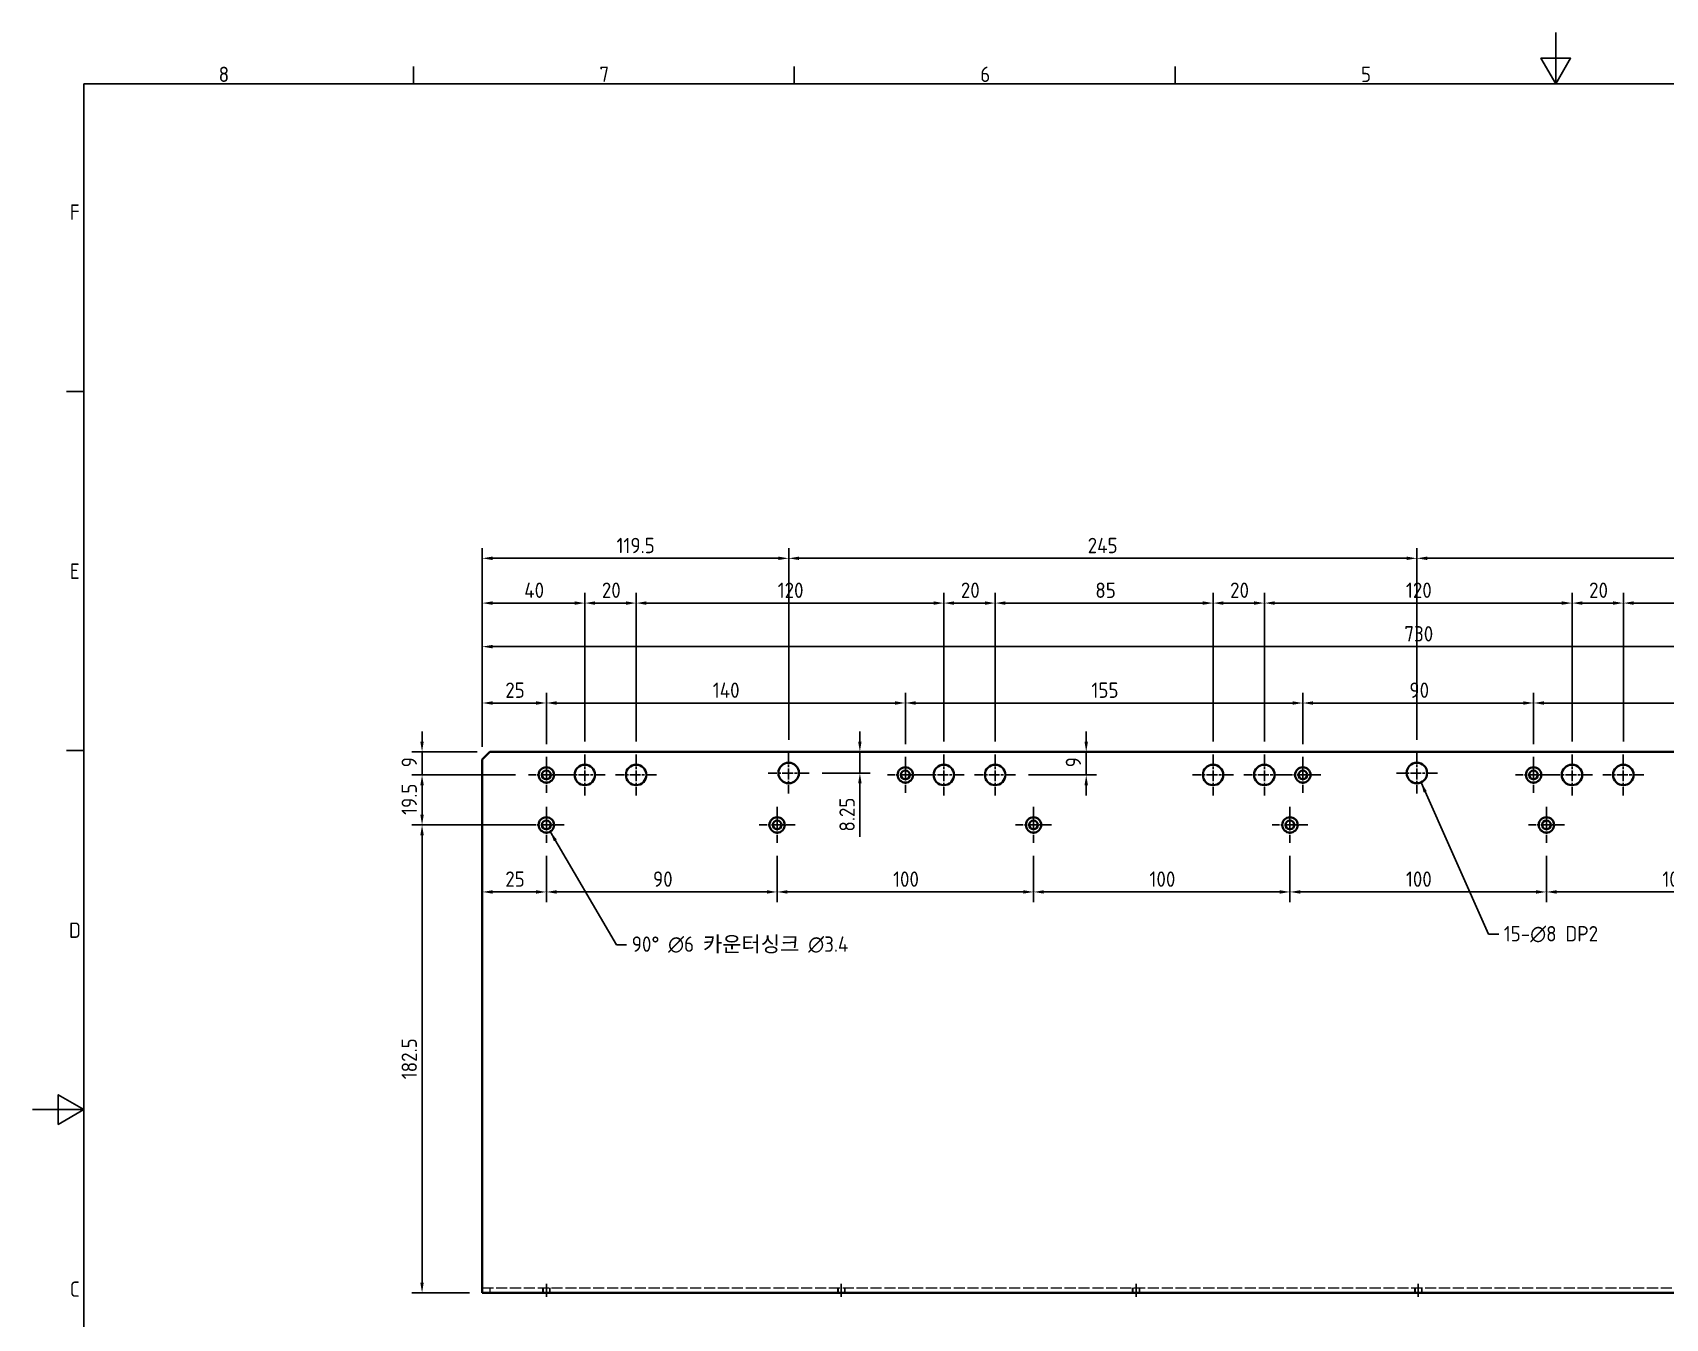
# Model space of a CAD drawing. Header units: millimetres. Extents: x 0 to 1188, y 0 to 840.
# Drawn here: x 0 to 637, y 339 to 840 of the extents above; entities that cross this region are included whole.
import ezdxf

# ---------------------------------------------------------------- set-up
doc = ezdxf.new("R2010")
doc.units = ezdxf.units.MM
doc.header["$LTSCALE"] = 2
doc.linetypes.add('CHAIN', pattern=[0.3543, 0.2362, -0.0295, 0.0591, -0.0295])
doc.linetypes.add('DASHED', pattern=[0.2067, 0.1654, -0.0413])
doc.layers.get('0').update_dxf_attribs({"color": 3, "lineweight": 25})
for name, color, linetype, lineweight in [('가려진 것(ISO)', 2, 'DASHED', 18), ('가시적인 것(ISO)', 3, 'Continuous', 40), ('경계(ISO)', 7, 'Continuous', 25), ('기호(ISO)', 5, 'Continuous', 25), ('중심 표식(ISO)', 1, 'Continuous', 25), ('중심선(ISO)', 1, 'Continuous', 25), ('치수(ISO)', 2, 'Continuous', 25)]:
    doc.layers.add(name, color=color, linetype=linetype, lineweight=lineweight)
doc.styles.add('문자 텍스트_PSTEK_POSCO', font='isocp.shx')
doc.styles.add('치수 텍스트_PSTEK_POSCO', font='isocp.shx')
doc.dimstyles.new('치수_PSTEK_POSCO', dxfattribs={"dimscale": 2, "dimtxt": 3, "dimasz": 2, "dimexe": 2, "dimexo": 2.5, "dimgap": 1, "dimtad": 1, "dimrnd": 1e-08, "dimdsep": 46, "dimtxsty": '치수 텍스트_PSTEK_POSCO', "dimcen": 0.09, "dimdle": 10, "dimclrd": 7, "dimclre": 7, "dimclrt": 2, "dimadec": 1, "dimazin": 2, "dimtfac": 1, "dimtmove": 0, "dimatfit": 3, "dimfxl": 0, "dimtolj": 1, "dimlwd": -1, "dimlwe": -1, "dimarcsym": 0})
doc.dimstyles.new('치수_PSTEK_POSCO$7', dxfattribs={"dimscale": 2, "dimtxt": 3, "dimasz": 2, "dimexe": 2, "dimexo": 2.5, "dimgap": 1, "dimtad": 1, "dimrnd": 1e-08, "dimdsep": 46, "dimtxsty": '치수 텍스트_PSTEK_POSCO', "dimcen": 0.09, "dimdle": 10, "dimclrd": 7, "dimclre": 7, "dimclrt": 2, "dimadec": 1, "dimazin": 2, "dimtfac": 1, "dimtmove": 0, "dimatfit": 3, "dimfxl": 0, "dimtolj": 1, "dimlwd": -1, "dimlwe": -1, "dimarcsym": 0})

# ---------------------------------------------------------------- blocks, each defined once
blk = doc.blocks.new('경계 Default Border')
at = {"layer": '경계(ISO)'}
for p, q in [((74.25, 410), (74.25, 413.4)), ((148.5, 410), (148.5, 413.4)), ((222.75, 410), (222.75, 413.4)), ((10, 350), (6.6, 350)), ((10, 280), (6.6, 280))]:
    blk.add_line(p, q, dxfattribs=at)
at = {"layer": '경계(ISO)', "flags": 128}
for points in [[(297, 420), (297, 410), (294.11, 415), (299.89, 415), (297, 410)], [(10, 10), (10, 410), (584, 410), (584, 10), (10, 10)], [(0, 210), (10, 210), (5, 212.89), (5, 207.11), (10, 210)]]:
    blk.add_lwpolyline(points, dxfattribs=at)
at = {"layer": '경계(ISO)', "color": 2, "char_height": 3, "attachment_point": 7, "style": '문자 텍스트_PSTEK_POSCO'}
for s, insert in [('8', (36.27, 410.37)), ('7', (110.52, 410.39)), ('6', (184.77, 410.37)), ('5', (259.02, 410.37)), ('F', (7.24, 383.5)), ('E', (7.24, 313.47)), ('D', (7.08, 243.47)), ('C', (7.24, 173.47))]:
    blk.add_mtext(s, dxfattribs=dict(at, insert=insert))
blk = doc.blocks.new('*D22')
at = {"layer": 'Defpoints', "color": 0, "transparency": 16777216}
for p in [(151.86, 531), (200.33, 531), (175.33, 348.5)]:
    blk.add_point(p, dxfattribs=at)
at = {"layer": '치수(ISO)', "color": 7, "transparency": 16777216}
for p, q in [((195.33, 531), (147.86, 531)), ((151.86, 352.5), (151.86, 527)), ((170.33, 348.5), (147.86, 348.5))]:
    blk.add_line(p, q, dxfattribs=at)
for points in [[(151.19, 527), (152.52, 527), (151.86, 531)], [(151.19, 352.5), (152.52, 352.5), (151.86, 348.5)]]:
    blk.add_solid(points, dxfattribs=at)
at = {"layer": '치수(ISO)', "color": 2, "transparency": 16777216, "insert": (146.86, 431.81), "char_height": 6, "attachment_point": 4, "rotation": 90, "style": '치수 텍스트_PSTEK_POSCO'}
blk.add_mtext('\\A1;182.5', dxfattribs=at)
blk = doc.blocks.new('*D23')
at = {"layer": 'Defpoints', "color": 0, "transparency": 16777216}
for p in [(151.86, 550.5), (193.33, 550.5), (200.33, 531)]:
    blk.add_point(p, dxfattribs=at)
at = {"layer": '치수(ISO)', "color": 7, "transparency": 16777216}
for p, q in [((188.33, 550.5), (147.86, 550.5)), ((151.86, 535), (151.86, 546.5)), ((195.33, 531), (147.86, 531))]:
    blk.add_line(p, q, dxfattribs=at)
for points in [[(151.19, 546.5), (152.52, 546.5), (151.86, 550.5)], [(151.19, 535), (152.52, 535), (151.86, 531)]]:
    blk.add_solid(points, dxfattribs=at)
at = {"layer": '치수(ISO)', "color": 2, "transparency": 16777216, "insert": (146.86, 534.93), "char_height": 6, "attachment_point": 4, "rotation": 90, "style": '치수 텍스트_PSTEK_POSCO'}
blk.add_mtext('\\A1;19.5', dxfattribs=at)
blk = doc.blocks.new('*D24')
at = {"layer": 'Defpoints', "color": 0, "transparency": 16777216}
for p in [(151.86, 559.5), (178.33, 559.5), (193.33, 550.5)]:
    blk.add_point(p, dxfattribs=at)
at = {"layer": '치수(ISO)', "color": 7, "transparency": 16777216}
for p, q in [((151.86, 563.5), (151.86, 567.5)), ((173.33, 559.5), (147.86, 559.5)), ((151.86, 550.5), (151.86, 559.5)), ((188.33, 550.5), (147.86, 550.5)), ((151.86, 546.5), (151.86, 542.5))]:
    blk.add_line(p, q, dxfattribs=at)
for points in [[(151.19, 563.5), (152.52, 563.5), (151.86, 559.5)], [(151.19, 546.5), (152.52, 546.5), (151.86, 550.5)]]:
    blk.add_solid(points, dxfattribs=at)
at = {"layer": '치수(ISO)', "color": 2, "transparency": 16777216, "insert": (146.86, 553.47), "char_height": 6, "attachment_point": 4, "rotation": 90, "style": '치수 텍스트_PSTEK_POSCO'}
blk.add_mtext('\\A1;9', dxfattribs=at)
blk = doc.blocks.new('*D25')
at = {"layer": 'Defpoints', "color": 0, "transparency": 16777216}
for p in [(200.33, 578.55), (175.33, 556.5), (200.33, 557.5)]:
    blk.add_point(p, dxfattribs=at)
at = {"layer": '치수(ISO)', "color": 7, "transparency": 16777216}
for p, q in [((175.33, 561.5), (175.33, 582.55)), ((200.33, 562.5), (200.33, 582.55)), ((179.33, 578.55), (196.33, 578.55))]:
    blk.add_line(p, q, dxfattribs=at)
for points in [[(179.33, 579.21), (179.33, 577.88), (175.33, 578.55)], [(196.33, 579.21), (196.33, 577.88), (200.33, 578.55)]]:
    blk.add_solid(points, dxfattribs=at)
at = {"layer": '치수(ISO)', "color": 2, "transparency": 16777216, "insert": (184.31, 583.55), "char_height": 6, "attachment_point": 4, "style": '치수 텍스트_PSTEK_POSCO'}
blk.add_mtext('\\A1;25', dxfattribs=at)
blk = doc.blocks.new('*D26')
at = {"layer": 'Defpoints', "color": 0, "transparency": 16777216}
for p in [(340.33, 578.55), (200.33, 557.5), (340.33, 557.5)]:
    blk.add_point(p, dxfattribs=at)
at = {"layer": '치수(ISO)', "color": 7, "transparency": 16777216}
for p, q in [((200.33, 562.5), (200.33, 582.55)), ((340.33, 562.5), (340.33, 582.55)), ((204.33, 578.55), (336.33, 578.55))]:
    blk.add_line(p, q, dxfattribs=at)
for points in [[(204.33, 579.21), (204.33, 577.88), (200.33, 578.55)], [(336.33, 579.21), (336.33, 577.88), (340.33, 578.55)]]:
    blk.add_solid(points, dxfattribs=at)
at = {"layer": '치수(ISO)', "color": 2, "transparency": 16777216, "insert": (265.25, 583.55), "char_height": 6, "attachment_point": 4, "style": '치수 텍스트_PSTEK_POSCO'}
blk.add_mtext('\\A1;140', dxfattribs=at)
blk = doc.blocks.new('*D27')
at = {"layer": 'Defpoints', "color": 0, "transparency": 16777216}
for p in [(495.33, 578.55), (340.33, 557.5), (495.33, 557.5)]:
    blk.add_point(p, dxfattribs=at)
at = {"layer": '치수(ISO)', "color": 7, "transparency": 16777216}
for p, q in [((340.33, 562.5), (340.33, 582.55)), ((495.33, 562.5), (495.33, 582.55)), ((344.33, 578.55), (491.33, 578.55))]:
    blk.add_line(p, q, dxfattribs=at)
for points in [[(344.33, 579.21), (344.33, 577.88), (340.33, 578.55)], [(491.33, 579.21), (491.33, 577.88), (495.33, 578.55)]]:
    blk.add_solid(points, dxfattribs=at)
at = {"layer": '치수(ISO)', "color": 2, "transparency": 16777216, "insert": (412.92, 583.55), "char_height": 6, "attachment_point": 4, "style": '치수 텍스트_PSTEK_POSCO'}
blk.add_mtext('\\A1;155', dxfattribs=at)
blk = doc.blocks.new('*D28')
at = {"layer": 'Defpoints', "color": 0, "transparency": 16777216}
for p in [(585.33, 578.55), (495.33, 557.5), (585.33, 557.5)]:
    blk.add_point(p, dxfattribs=at)
at = {"layer": '치수(ISO)', "color": 7, "transparency": 16777216}
for p, q in [((495.33, 562.5), (495.33, 582.55)), ((585.33, 562.5), (585.33, 582.55)), ((499.33, 578.55), (581.33, 578.55))]:
    blk.add_line(p, q, dxfattribs=at)
for points in [[(499.33, 579.21), (499.33, 577.88), (495.33, 578.55)], [(581.33, 579.21), (581.33, 577.88), (585.33, 578.55)]]:
    blk.add_solid(points, dxfattribs=at)
at = {"layer": '치수(ISO)', "color": 2, "transparency": 16777216, "insert": (536.92, 583.55), "char_height": 6, "attachment_point": 4, "style": '치수 텍스트_PSTEK_POSCO'}
blk.add_mtext('\\A1;90', dxfattribs=at)
blk = doc.blocks.new('*D29')
at = {"layer": 'Defpoints', "color": 0, "transparency": 16777216}
for p in [(740.33, 578.55), (585.33, 557.5), (740.33, 557.5)]:
    blk.add_point(p, dxfattribs=at)
at = {"layer": '치수(ISO)', "color": 7, "transparency": 16777216}
for p, q in [((585.33, 562.5), (585.33, 582.55)), ((740.33, 562.5), (740.33, 582.55)), ((589.33, 578.55), (736.33, 578.55))]:
    blk.add_line(p, q, dxfattribs=at)
for points in [[(589.33, 579.21), (589.33, 577.88), (585.33, 578.55)], [(736.33, 579.21), (736.33, 577.88), (740.33, 578.55)]]:
    blk.add_solid(points, dxfattribs=at)
at = {"layer": '치수(ISO)', "color": 2, "transparency": 16777216, "insert": (657.92, 583.55), "char_height": 6, "attachment_point": 4, "style": '치수 텍스트_PSTEK_POSCO'}
blk.add_mtext('\\A1;155', dxfattribs=at)
blk = doc.blocks.new('*D32')
at = {"layer": 'Defpoints', "color": 0, "transparency": 16777216}
for p in [(175.33, 556.5), (200.33, 524), (200.33, 504.86)]:
    blk.add_point(p, dxfattribs=at)
at = {"layer": '치수(ISO)', "color": 7, "transparency": 16777216}
for p, q in [((200.33, 519), (200.33, 500.86)), ((179.33, 504.86), (196.33, 504.86))]:
    blk.add_line(p, q, dxfattribs=at)
for points in [[(179.33, 505.53), (179.33, 504.2), (175.33, 504.86)], [(196.33, 505.53), (196.33, 504.2), (200.33, 504.86)]]:
    blk.add_solid(points, dxfattribs=at)
at = {"layer": '치수(ISO)', "color": 2, "transparency": 16777216, "insert": (184.31, 509.86), "char_height": 6, "attachment_point": 4, "style": '치수 텍스트_PSTEK_POSCO'}
blk.add_mtext('\\A1;25', dxfattribs=at)
blk = doc.blocks.new('*D33')
at = {"layer": 'Defpoints', "color": 0, "transparency": 16777216}
for p in [(200.33, 524), (290.33, 524), (290.33, 504.86)]:
    blk.add_point(p, dxfattribs=at)
at = {"layer": '치수(ISO)', "color": 7, "transparency": 16777216}
for p, q in [((200.33, 519), (200.33, 500.86)), ((290.33, 519), (290.33, 500.86)), ((204.33, 504.86), (286.33, 504.86))]:
    blk.add_line(p, q, dxfattribs=at)
for points in [[(204.33, 505.53), (204.33, 504.2), (200.33, 504.86)], [(286.33, 505.53), (286.33, 504.2), (290.33, 504.86)]]:
    blk.add_solid(points, dxfattribs=at)
at = {"layer": '치수(ISO)', "color": 2, "transparency": 16777216, "insert": (241.92, 509.86), "char_height": 6, "attachment_point": 4, "style": '치수 텍스트_PSTEK_POSCO'}
blk.add_mtext('\\A1;90', dxfattribs=at)
blk = doc.blocks.new('*D34')
at = {"layer": 'Defpoints', "color": 0, "transparency": 16777216}
for p in [(290.33, 524), (390.33, 524), (390.33, 504.86)]:
    blk.add_point(p, dxfattribs=at)
at = {"layer": '치수(ISO)', "color": 7, "transparency": 16777216}
for p, q in [((290.33, 519), (290.33, 500.86)), ((390.33, 519), (390.33, 500.86)), ((294.33, 504.86), (386.33, 504.86))]:
    blk.add_line(p, q, dxfattribs=at)
for points in [[(294.33, 505.53), (294.33, 504.2), (290.33, 504.86)], [(386.33, 505.53), (386.33, 504.2), (390.33, 504.86)]]:
    blk.add_solid(points, dxfattribs=at)
at = {"layer": '치수(ISO)', "color": 2, "transparency": 16777216, "insert": (335.55, 509.86), "char_height": 6, "attachment_point": 4, "style": '치수 텍스트_PSTEK_POSCO'}
blk.add_mtext('\\A1;100', dxfattribs=at)
blk = doc.blocks.new('*D35')
at = {"layer": 'Defpoints', "color": 0, "transparency": 16777216}
for p in [(390.33, 524), (490.33, 524), (490.33, 504.86)]:
    blk.add_point(p, dxfattribs=at)
at = {"layer": '치수(ISO)', "color": 7, "transparency": 16777216}
for p, q in [((390.33, 519), (390.33, 500.86)), ((490.33, 519), (490.33, 500.86)), ((394.33, 504.86), (486.33, 504.86))]:
    blk.add_line(p, q, dxfattribs=at)
for points in [[(394.33, 505.53), (394.33, 504.2), (390.33, 504.86)], [(486.33, 505.53), (486.33, 504.2), (490.33, 504.86)]]:
    blk.add_solid(points, dxfattribs=at)
at = {"layer": '치수(ISO)', "color": 2, "transparency": 16777216, "insert": (435.55, 509.86), "char_height": 6, "attachment_point": 4, "style": '치수 텍스트_PSTEK_POSCO'}
blk.add_mtext('\\A1;100', dxfattribs=at)
blk = doc.blocks.new('*D36')
at = {"layer": 'Defpoints', "color": 0, "transparency": 16777216}
for p in [(490.33, 524), (590.33, 524), (590.33, 504.86)]:
    blk.add_point(p, dxfattribs=at)
at = {"layer": '치수(ISO)', "color": 7, "transparency": 16777216}
for p, q in [((490.33, 519), (490.33, 500.86)), ((590.33, 519), (590.33, 500.86)), ((494.33, 504.86), (586.33, 504.86))]:
    blk.add_line(p, q, dxfattribs=at)
for points in [[(494.33, 505.53), (494.33, 504.2), (490.33, 504.86)], [(586.33, 505.53), (586.33, 504.2), (590.33, 504.86)]]:
    blk.add_solid(points, dxfattribs=at)
at = {"layer": '치수(ISO)', "color": 2, "transparency": 16777216, "insert": (535.55, 509.86), "char_height": 6, "attachment_point": 4, "style": '치수 텍스트_PSTEK_POSCO'}
blk.add_mtext('\\A1;100', dxfattribs=at)
blk = doc.blocks.new('*D37')
at = {"layer": 'Defpoints', "color": 0, "transparency": 16777216}
for p in [(590.33, 524), (690.33, 524), (690.33, 504.86)]:
    blk.add_point(p, dxfattribs=at)
at = {"layer": '치수(ISO)', "color": 7, "transparency": 16777216}
for p, q in [((590.33, 519), (590.33, 500.86)), ((690.33, 519), (690.33, 500.86)), ((594.33, 504.86), (686.33, 504.86))]:
    blk.add_line(p, q, dxfattribs=at)
for points in [[(594.33, 505.53), (594.33, 504.2), (590.33, 504.86)], [(686.33, 505.53), (686.33, 504.2), (690.33, 504.86)]]:
    blk.add_solid(points, dxfattribs=at)
at = {"layer": '치수(ISO)', "color": 2, "transparency": 16777216, "insert": (635.55, 509.86), "char_height": 6, "attachment_point": 4, "style": '치수 텍스트_PSTEK_POSCO'}
blk.add_mtext('\\A1;100', dxfattribs=at)
blk = doc.blocks.new('*D42')
at = {"layer": 'Defpoints', "color": 0, "transparency": 16777216}
for p in [(905.33, 600.53), (175.33, 556.5), (905.33, 556.5)]:
    blk.add_point(p, dxfattribs=at)
at = {"layer": '치수(ISO)', "color": 7, "transparency": 16777216}
for p, q in [((175.33, 561.5), (175.33, 604.53)), ((179.33, 600.53), (901.33, 600.53)), ((905.33, 561.5), (905.33, 604.53))]:
    blk.add_line(p, q, dxfattribs=at)
for points in [[(179.33, 601.2), (179.33, 599.87), (175.33, 600.53)], [(901.33, 601.2), (901.33, 599.87), (905.33, 600.53)]]:
    blk.add_solid(points, dxfattribs=at)
at = {"layer": '치수(ISO)', "color": 2, "transparency": 16777216, "insert": (534.93, 605.53), "char_height": 6, "attachment_point": 4, "style": '치수 텍스트_PSTEK_POSCO'}
blk.add_mtext('\\A1;730', dxfattribs=at)
blk = doc.blocks.new('*D54')
at = {"layer": 'Defpoints', "color": 0, "transparency": 16777216}
for p in [(215.33, 617.52), (175.33, 556.5), (215.33, 558.5)]:
    blk.add_point(p, dxfattribs=at)
at = {"layer": '치수(ISO)', "color": 7, "transparency": 16777216}
for p, q in [((175.33, 561.5), (175.33, 621.52)), ((215.33, 563.5), (215.33, 621.52)), ((179.33, 617.52), (211.33, 617.52))]:
    blk.add_line(p, q, dxfattribs=at)
for points in [[(179.33, 618.19), (179.33, 616.86), (175.33, 617.52)], [(211.33, 618.19), (211.33, 616.86), (215.33, 617.52)]]:
    blk.add_solid(points, dxfattribs=at)
at = {"layer": '치수(ISO)', "color": 2, "transparency": 16777216, "insert": (191.71, 622.52), "char_height": 6, "attachment_point": 4, "style": '치수 텍스트_PSTEK_POSCO'}
blk.add_mtext('\\A1;40', dxfattribs=at)
blk = doc.blocks.new('*D55')
at = {"layer": 'Defpoints', "color": 0, "transparency": 16777216}
for p in [(235.33, 617.52), (215.33, 558.5), (235.33, 558.5)]:
    blk.add_point(p, dxfattribs=at)
at = {"layer": '치수(ISO)', "color": 7, "transparency": 16777216}
for p, q in [((215.33, 563.5), (215.33, 621.52)), ((235.33, 563.5), (235.33, 621.52)), ((219.33, 617.52), (231.33, 617.52))]:
    blk.add_line(p, q, dxfattribs=at)
for points in [[(219.33, 618.19), (219.33, 616.86), (215.33, 617.52)], [(231.33, 618.19), (231.33, 616.86), (235.33, 617.52)]]:
    blk.add_solid(points, dxfattribs=at)
at = {"layer": '치수(ISO)', "color": 2, "transparency": 16777216, "insert": (221.97, 622.53), "char_height": 6, "attachment_point": 4, "style": '치수 텍스트_PSTEK_POSCO'}
blk.add_mtext('\\A1;20', dxfattribs=at)
blk = doc.blocks.new('*D56')
at = {"layer": 'Defpoints', "color": 0, "transparency": 16777216}
for p in [(355.33, 617.52), (235.33, 558.5), (355.33, 558.5)]:
    blk.add_point(p, dxfattribs=at)
at = {"layer": '치수(ISO)', "color": 7, "transparency": 16777216}
for p, q in [((235.33, 563.5), (235.33, 621.52)), ((355.33, 563.5), (355.33, 621.52)), ((239.33, 617.52), (351.33, 617.52))]:
    blk.add_line(p, q, dxfattribs=at)
for points in [[(239.33, 618.19), (239.33, 616.86), (235.33, 617.52)], [(351.33, 618.19), (351.33, 616.86), (355.33, 617.52)]]:
    blk.add_solid(points, dxfattribs=at)
at = {"layer": '치수(ISO)', "color": 2, "transparency": 16777216, "insert": (290.55, 622.53), "char_height": 6, "attachment_point": 4, "style": '치수 텍스트_PSTEK_POSCO'}
blk.add_mtext('\\A1;120', dxfattribs=at)
blk = doc.blocks.new('*D57')
at = {"layer": 'Defpoints', "color": 0, "transparency": 16777216}
for p in [(375.33, 617.52), (355.33, 558.5), (375.33, 558.5)]:
    blk.add_point(p, dxfattribs=at)
at = {"layer": '치수(ISO)', "color": 7, "transparency": 16777216}
for p, q in [((355.33, 563.5), (355.33, 621.52)), ((375.33, 563.5), (375.33, 621.52)), ((359.33, 617.52), (371.33, 617.52))]:
    blk.add_line(p, q, dxfattribs=at)
for points in [[(359.33, 618.19), (359.33, 616.86), (355.33, 617.52)], [(371.33, 618.19), (371.33, 616.86), (375.33, 617.52)]]:
    blk.add_solid(points, dxfattribs=at)
at = {"layer": '치수(ISO)', "color": 2, "transparency": 16777216, "insert": (361.97, 622.53), "char_height": 6, "attachment_point": 4, "style": '치수 텍스트_PSTEK_POSCO'}
blk.add_mtext('\\A1;20', dxfattribs=at)
blk = doc.blocks.new('*D58')
at = {"layer": 'Defpoints', "color": 0, "transparency": 16777216}
for p in [(460.33, 617.52), (375.33, 558.5), (460.33, 558.5)]:
    blk.add_point(p, dxfattribs=at)
at = {"layer": '치수(ISO)', "color": 7, "transparency": 16777216}
for p, q in [((375.33, 563.5), (375.33, 621.52)), ((460.33, 563.5), (460.33, 621.52)), ((379.33, 617.52), (456.33, 617.52))]:
    blk.add_line(p, q, dxfattribs=at)
for points in [[(379.33, 618.19), (379.33, 616.86), (375.33, 617.52)], [(456.33, 618.19), (456.33, 616.86), (460.33, 617.52)]]:
    blk.add_solid(points, dxfattribs=at)
at = {"layer": '치수(ISO)', "color": 2, "transparency": 16777216, "insert": (414.42, 622.52), "char_height": 6, "attachment_point": 4, "style": '치수 텍스트_PSTEK_POSCO'}
blk.add_mtext('\\A1;85', dxfattribs=at)
blk = doc.blocks.new('*D59')
at = {"layer": 'Defpoints', "color": 0, "transparency": 16777216}
for p in [(480.33, 617.52), (460.33, 558.5), (480.33, 558.5)]:
    blk.add_point(p, dxfattribs=at)
at = {"layer": '치수(ISO)', "color": 7, "transparency": 16777216}
for p, q in [((460.33, 563.5), (460.33, 621.52)), ((480.33, 563.5), (480.33, 621.52)), ((464.33, 617.52), (476.33, 617.52))]:
    blk.add_line(p, q, dxfattribs=at)
for points in [[(464.33, 618.19), (464.33, 616.86), (460.33, 617.52)], [(476.33, 618.19), (476.33, 616.86), (480.33, 617.52)]]:
    blk.add_solid(points, dxfattribs=at)
at = {"layer": '치수(ISO)', "color": 2, "transparency": 16777216, "insert": (466.97, 622.53), "char_height": 6, "attachment_point": 4, "style": '치수 텍스트_PSTEK_POSCO'}
blk.add_mtext('\\A1;20', dxfattribs=at)
blk = doc.blocks.new('*D60')
at = {"layer": 'Defpoints', "color": 0, "transparency": 16777216}
for p in [(600.33, 617.52), (480.33, 558.5), (600.33, 558.5)]:
    blk.add_point(p, dxfattribs=at)
at = {"layer": '치수(ISO)', "color": 7, "transparency": 16777216}
for p, q in [((480.33, 563.5), (480.33, 621.52)), ((600.33, 563.5), (600.33, 621.52)), ((484.33, 617.52), (596.33, 617.52))]:
    blk.add_line(p, q, dxfattribs=at)
for points in [[(484.33, 618.19), (484.33, 616.86), (480.33, 617.52)], [(596.33, 618.19), (596.33, 616.86), (600.33, 617.52)]]:
    blk.add_solid(points, dxfattribs=at)
at = {"layer": '치수(ISO)', "color": 2, "transparency": 16777216, "insert": (535.55, 622.53), "char_height": 6, "attachment_point": 4, "style": '치수 텍스트_PSTEK_POSCO'}
blk.add_mtext('\\A1;120', dxfattribs=at)
blk = doc.blocks.new('*D61')
at = {"layer": 'Defpoints', "color": 0, "transparency": 16777216}
for p in [(620.33, 617.52), (600.33, 558.5), (620.33, 558.5)]:
    blk.add_point(p, dxfattribs=at)
at = {"layer": '치수(ISO)', "color": 7, "transparency": 16777216}
for p, q in [((600.33, 563.5), (600.33, 621.52)), ((620.33, 563.5), (620.33, 621.52)), ((604.33, 617.52), (616.33, 617.52))]:
    blk.add_line(p, q, dxfattribs=at)
for points in [[(604.33, 618.19), (604.33, 616.86), (600.33, 617.52)], [(616.33, 618.19), (616.33, 616.86), (620.33, 617.52)]]:
    blk.add_solid(points, dxfattribs=at)
at = {"layer": '치수(ISO)', "color": 2, "transparency": 16777216, "insert": (606.97, 622.53), "char_height": 6, "attachment_point": 4, "style": '치수 텍스트_PSTEK_POSCO'}
blk.add_mtext('\\A1;20', dxfattribs=at)
blk = doc.blocks.new('*D62')
at = {"layer": 'Defpoints', "color": 0, "transparency": 16777216}
for p in [(705.33, 617.52), (620.33, 558.5), (705.33, 558.5)]:
    blk.add_point(p, dxfattribs=at)
at = {"layer": '치수(ISO)', "color": 7, "transparency": 16777216}
for p, q in [((620.33, 563.5), (620.33, 621.52)), ((705.33, 563.5), (705.33, 621.52)), ((624.33, 617.52), (701.33, 617.52))]:
    blk.add_line(p, q, dxfattribs=at)
for points in [[(624.33, 618.19), (624.33, 616.86), (620.33, 617.52)], [(701.33, 618.19), (701.33, 616.86), (705.33, 617.52)]]:
    blk.add_solid(points, dxfattribs=at)
at = {"layer": '치수(ISO)', "color": 2, "transparency": 16777216, "insert": (659.42, 622.52), "char_height": 6, "attachment_point": 4, "style": '치수 텍스트_PSTEK_POSCO'}
blk.add_mtext('\\A1;85', dxfattribs=at)
blk = doc.blocks.new('*D67')
at = {"layer": 'Defpoints', "color": 0, "transparency": 16777216}
for p in [(294.83, 634.98), (175.33, 556.5), (294.83, 559.25)]:
    blk.add_point(p, dxfattribs=at)
at = {"layer": '치수(ISO)', "color": 7, "transparency": 16777216}
for p, q in [((175.33, 561.5), (175.33, 638.98)), ((294.83, 564.25), (294.83, 638.98)), ((179.33, 634.98), (290.83, 634.98))]:
    blk.add_line(p, q, dxfattribs=at)
for points in [[(179.33, 635.65), (179.33, 634.32), (175.33, 634.98)], [(290.83, 635.65), (290.83, 634.32), (294.83, 634.98)]]:
    blk.add_solid(points, dxfattribs=at)
at = {"layer": '치수(ISO)', "color": 2, "transparency": 16777216, "insert": (227.72, 639.98), "char_height": 6, "attachment_point": 4, "style": '치수 텍스트_PSTEK_POSCO'}
blk.add_mtext('\\A1;119.5', dxfattribs=at)
blk = doc.blocks.new('*D68')
at = {"layer": 'Defpoints', "color": 0, "transparency": 16777216}
for p in [(539.83, 634.98), (294.83, 559.25), (539.83, 559.25)]:
    blk.add_point(p, dxfattribs=at)
at = {"layer": '치수(ISO)', "color": 7, "transparency": 16777216}
for p, q in [((294.83, 564.25), (294.83, 638.98)), ((539.83, 564.25), (539.83, 638.98)), ((298.83, 634.98), (535.83, 634.98))]:
    blk.add_line(p, q, dxfattribs=at)
for points in [[(298.83, 635.65), (298.83, 634.32), (294.83, 634.98)], [(535.83, 635.65), (535.83, 634.32), (539.83, 634.98)]]:
    blk.add_solid(points, dxfattribs=at)
at = {"layer": '치수(ISO)', "color": 2, "transparency": 16777216, "insert": (411.45, 639.98), "char_height": 6, "attachment_point": 4, "style": '치수 텍스트_PSTEK_POSCO'}
blk.add_mtext('\\A1;245', dxfattribs=at)
blk = doc.blocks.new('*D69')
at = {"layer": 'Defpoints', "color": 0, "transparency": 16777216}
for p in [(784.83, 634.98), (539.83, 559.25), (784.83, 559.25)]:
    blk.add_point(p, dxfattribs=at)
at = {"layer": '치수(ISO)', "color": 7, "transparency": 16777216}
for p, q in [((539.83, 564.25), (539.83, 638.98)), ((784.83, 564.25), (784.83, 638.98)), ((543.83, 634.98), (780.83, 634.98))]:
    blk.add_line(p, q, dxfattribs=at)
for points in [[(543.83, 635.65), (543.83, 634.32), (539.83, 634.98)], [(780.83, 635.65), (780.83, 634.32), (784.83, 634.98)]]:
    blk.add_solid(points, dxfattribs=at)
at = {"layer": '치수(ISO)', "color": 2, "transparency": 16777216, "insert": (656.45, 639.98), "char_height": 6, "attachment_point": 4, "style": '치수 텍스트_PSTEK_POSCO'}
blk.add_mtext('\\A1;245', dxfattribs=at)
blk = doc.blocks.new('*D71')
at = {"layer": 'Defpoints', "color": 0, "transparency": 16777216}
for p in [(410.87, 559.5), (410.87, 559.5), (383.33, 550.5)]:
    blk.add_point(p, dxfattribs=at)
at = {"layer": '치수(ISO)', "color": 7, "transparency": 16777216}
for p, q in [((410.87, 563.5), (410.87, 567.5)), ((410.87, 550.5), (410.87, 559.5)), ((388.33, 550.5), (414.87, 550.5)), ((410.87, 546.5), (410.87, 542.5))]:
    blk.add_line(p, q, dxfattribs=at)
for points in [[(410.2, 563.5), (411.54, 563.5), (410.87, 559.5)], [(410.2, 546.5), (411.54, 546.5), (410.87, 550.5)]]:
    blk.add_solid(points, dxfattribs=at)
at = {"layer": '치수(ISO)', "color": 2, "transparency": 16777216, "insert": (405.87, 553.47), "char_height": 6, "attachment_point": 4, "rotation": 90, "style": '치수 텍스트_PSTEK_POSCO'}
blk.add_mtext('\\A1;9', dxfattribs=at)
blk = doc.blocks.new('*D72')
at = {"layer": 'Defpoints', "color": 0, "transparency": 16777216}
for p in [(322.09, 559.5), (322.6, 559.5), (302.83, 551.25)]:
    blk.add_point(p, dxfattribs=at)
at = {"layer": '치수(ISO)', "color": 7, "transparency": 16777216}
for p, q in [((322.6, 563.5), (322.6, 567.5)), ((322.6, 559.5), (322.6, 551.25)), ((307.83, 551.25), (326.6, 551.25)), ((322.6, 547.25), (322.6, 526.4))]:
    blk.add_line(p, q, dxfattribs=at)
for points in [[(321.93, 563.5), (323.26, 563.5), (322.6, 559.5)], [(321.93, 547.25), (323.26, 547.25), (322.6, 551.25)]]:
    blk.add_solid(points, dxfattribs=at)
at = {"layer": '치수(ISO)', "color": 2, "transparency": 16777216, "insert": (317.6, 528.4), "char_height": 6, "attachment_point": 4, "rotation": 90, "style": '치수 텍스트_PSTEK_POSCO'}
blk.add_mtext('\\A1;8.25', dxfattribs=at)

msp = doc.modelspace()

# ---------------------------------------------------------------- linework, layer by layer
at = {"layer": '가려진 것(ISO)', "ltscale": 13.080328}
msp.add_line((175.328, 350.5), (905.328, 350.5), dxfattribs=at)
at = {"layer": '가려진 것(ISO)', "ltscale": 1.904597}
for p, q in [((178.328, 350.5), (178.328, 348.5)), ((198.828, 350.5), (198.828, 348.5)), ((199.099, 350.5), (199.099, 348.5)), ((201.558, 350.5), (201.558, 348.5)), ((201.828, 348.5), (201.828, 350.5)), ((313.828, 350.5), (313.828, 348.5)), ((314.099, 350.5), (314.099, 348.5)), ((316.558, 350.5), (316.558, 348.5)), ((316.828, 348.5), (316.828, 350.5)), ((428.828, 350.5), (428.828, 348.5)), ((429.099, 350.5), (429.099, 348.5)), ((431.558, 350.5), (431.558, 348.5)), ((431.828, 348.5), (431.828, 350.5)), ((538.828, 350.5), (538.828, 348.5)), ((539.099, 350.5), (539.099, 348.5)), ((541.558, 350.5), (541.558, 348.5)), ((541.828, 348.5), (541.828, 350.5))]:
    msp.add_line(p, q, dxfattribs=at)
at = {"layer": '가시적인 것(ISO)'}
for p, q in [((175.328, 556.5), (178.328, 559.5)), ((175.328, 556.5), (175.328, 352.5)), ((902.328, 559.5), (178.328, 559.5)), ((175.328, 352.5), (175.328, 348.5)), ((905.328, 348.5), (175.328, 348.5))]:
    msp.add_line(p, q, dxfattribs=at)
for centre, radius in [((215.328, 550.5), 4), ((235.328, 550.5), 4), ((294.828, 551.25), 4), ((355.328, 550.5), 4), ((375.328, 550.5), 4), ((460.328, 550.5), 4), ((480.328, 550.5), 4), ((539.828, 551.25), 4), ((600.328, 550.5), 4), ((620.328, 550.5), 4), ((200.328, 550.5), 3), ((200.328, 550.5), 1.7), ((340.328, 550.5), 3), ((340.328, 550.5), 1.7), ((495.328, 550.5), 3), ((495.328, 550.5), 1.7), ((585.328, 550.5), 3), ((585.328, 550.5), 1.7), ((200.328, 531), 3), ((200.328, 531), 1.7), ((290.328, 531), 3), ((290.328, 531), 1.7), ((390.328, 531), 3), ((390.328, 531), 1.7), ((490.328, 531), 3), ((490.328, 531), 1.7), ((590.328, 531), 3), ((590.328, 531), 1.7)]:
    msp.add_circle(centre, radius, dxfattribs=at)
at = {"layer": '중심 표식(ISO)', "linetype": 'CHAIN', "ltscale": 7.778352}
for p, q in [((200.328, 557.5), (200.328, 543.5)), ((340.328, 557.5), (340.328, 543.5)), ((495.328, 557.5), (495.328, 543.5)), ((585.328, 557.5), (585.328, 543.5)), ((207.328, 550.5), (193.328, 550.5)), ((347.328, 550.5), (333.328, 550.5)), ((502.328, 550.5), (488.328, 550.5)), ((592.328, 550.5), (578.328, 550.5)), ((200.328, 538), (200.328, 524)), ((290.328, 538), (290.328, 524)), ((390.328, 538), (390.328, 524)), ((490.328, 538), (490.328, 524)), ((590.328, 538), (590.328, 524)), ((207.328, 531), (193.328, 531)), ((297.328, 531), (283.328, 531)), ((397.328, 531), (383.328, 531)), ((497.328, 531), (483.328, 531)), ((597.328, 531), (583.328, 531))]:
    msp.add_line(p, q, dxfattribs=at)
at = {"layer": '중심 표식(ISO)', "linetype": 'CHAIN', "ltscale": 8.88956}
for p, q in [((215.328, 558.5), (215.328, 542.5)), ((235.328, 558.5), (235.328, 542.5)), ((294.828, 559.25), (294.828, 543.25)), ((294.828, 559.25), (294.828, 543.25)), ((355.328, 558.5), (355.328, 542.5)), ((375.328, 558.5), (375.328, 542.5)), ((460.328, 558.5), (460.328, 542.5)), ((480.328, 558.5), (480.328, 542.5)), ((539.828, 559.25), (539.828, 543.25)), ((600.328, 558.5), (600.328, 542.5)), ((620.328, 558.5), (620.328, 542.5)), ((223.328, 550.5), (207.328, 550.5)), ((243.328, 550.5), (227.328, 550.5)), ((302.828, 551.25), (286.828, 551.25)), ((302.828, 551.25), (286.828, 551.25)), ((363.328, 550.5), (347.328, 550.5)), ((383.328, 550.5), (367.328, 550.5)), ((468.328, 550.5), (452.328, 550.5)), ((488.328, 550.5), (472.328, 550.5)), ((547.828, 551.25), (531.828, 551.25)), ((608.328, 550.5), (592.328, 550.5)), ((628.328, 550.5), (612.328, 550.5))]:
    msp.add_line(p, q, dxfattribs=at)
at = {"layer": '중심선(ISO)', "linetype": 'CHAIN', "ltscale": 2.777919}
for p, q in [((200.328, 352), (200.328, 347)), ((315.328, 352), (315.328, 347)), ((430.328, 352), (430.328, 347)), ((540.328, 352), (540.328, 347))]:
    msp.add_line(p, q, dxfattribs=at)

# ---------------------------------------------------------------- block references
at = {"xscale": 2, "yscale": 2, "zscale": 2}
msp.add_blockref('경계 Default Border', (0, 0), dxfattribs=at)

# ---------------------------------------------------------------- texts
at = {"layer": '기호(ISO)', "color": 2, "char_height": 6, "attachment_point": 4, "line_spacing_factor": 0.525, "style": '치수 텍스트_PSTEK_POSCO'}
for s, insert, width in [('{15-\\fAIGDT|b0|i0;\\H6.0000;n\\fisocp|b0|i0;\\H6.0000;8 DP2}', (573.715, 488.372), 42.4939), ('{90° \\fAIGDT|b0|i0;\\H6.0000;n\\fisocp|b0|i0;\\H6.0000;6 카운터싱크 \\fAIGDT|b0|i0;\\H6.0000;n\\fisocp|b0|i0;\\H6.0000;3.4}', (233.644, 484.187), 98.74739)]:
    msp.add_mtext(s, dxfattribs=dict(at, insert=insert, width=width))

# ---------------------------------------------------------------- dimensions: what is measured, and where the dimension line sits
at = {"layer": '치수(ISO)', "color": 7}
for base, p1, p2, angle, override, picture, middle in [((294.828, 634.982), (175.328, 556.5), (294.828, 559.25), 180, {"dimdec": 2, "dimtp": 0, "dimtm": 0, "dimtdec": 2, "dimtofl": 0, "dimatfit": 1}, '*D67', (235.058, 634.982)), ((539.828, 634.982), (294.828, 559.25), (539.828, 559.25), 180, {"dimdec": 2, "dimtp": 0, "dimtm": 0, "dimtdec": 2, "dimtofl": 0, "dimatfit": 1}, '*D68', (417.348, 634.982)), ((784.828, 634.982), (539.828, 559.25), (784.828, 559.25), 180, {"dimdec": 2, "dimtp": 0, "dimtm": 0, "dimtdec": 2, "dimtofl": 0, "dimatfit": 1}, '*D69', (662.348, 634.982)), ((215.328, 617.525), (175.328, 556.5), (215.328, 558.5), 180, {"dimdec": 2, "dimtp": 0, "dimtm": 0, "dimtdec": 2, "dimtofl": 0, "dimatfit": 1}, '*D54', (195.308, 617.525)), ((235.328, 617.525), (215.328, 558.5), (235.328, 558.5), 180, {"dimdec": 2, "dimtp": 0, "dimtm": 0, "dimtdec": 2, "dimtofl": 0, "dimatfit": 1}, '*D55', (225.348, 617.525)), ((355.328, 617.525), (235.328, 558.5), (355.328, 558.5), 180, {"dimdec": 2, "dimtp": 0, "dimtm": 0, "dimtdec": 2, "dimtofl": 0, "dimatfit": 1}, '*D56', (295.348, 617.525)), ((375.328, 617.525), (355.328, 558.5), (375.328, 558.5), 180, {"dimdec": 2, "dimtp": 0, "dimtm": 0, "dimtdec": 2, "dimtofl": 0, "dimatfit": 1}, '*D57', (365.348, 617.525)), ((460.328, 617.525), (375.328, 558.5), (460.328, 558.5), 180, {"dimdec": 2, "dimtp": 0, "dimtm": 0, "dimtdec": 2, "dimtofl": 0, "dimatfit": 1}, '*D58', (417.848, 617.525)), ((480.328, 617.525), (460.328, 558.5), (480.328, 558.5), 180, {"dimdec": 2, "dimtp": 0, "dimtm": 0, "dimtdec": 2, "dimtofl": 0, "dimatfit": 1}, '*D59', (470.348, 617.525)), ((600.328, 617.525), (480.328, 558.5), (600.328, 558.5), 180, {"dimdec": 2, "dimtp": 0, "dimtm": 0, "dimtdec": 2, "dimtofl": 0, "dimatfit": 1}, '*D60', (540.348, 617.525)), ((620.328, 617.525), (600.328, 558.5), (620.328, 558.5), 180, {"dimdec": 2, "dimtp": 0, "dimtm": 0, "dimtdec": 2, "dimtofl": 0, "dimatfit": 1}, '*D61', (610.348, 617.525)), ((705.328, 617.525), (620.328, 558.5), (705.328, 558.5), 180, {"dimdec": 2, "dimtp": 0, "dimtm": 0, "dimtdec": 2, "dimtofl": 0, "dimatfit": 1}, '*D62', (662.848, 617.525)), ((905.328, 600.532), (175.328, 556.5), (905.328, 556.5), 180, {"dimdec": 2, "dimtp": 0, "dimtm": 0, "dimtdec": 2, "dimtofl": 0, "dimatfit": 1}, '*D42', (540.328, 600.532)), ((200.328, 578.547), (175.328, 556.5), (200.328, 557.5), 180, {"dimdec": 2, "dimtp": 0, "dimtm": 0, "dimtdec": 2, "dimtofl": 0, "dimatfit": 1}, '*D25', (187.808, 578.547)), ((340.328, 578.547), (200.328, 557.5), (340.328, 557.5), 180, {"dimdec": 2, "dimtp": 0, "dimtm": 0, "dimtdec": 2, "dimtofl": 0, "dimatfit": 1}, '*D26', (270.348, 578.547)), ((495.328, 578.547), (340.328, 557.5), (495.328, 557.5), 180, {"dimdec": 2, "dimtp": 0, "dimtm": 0, "dimtdec": 2, "dimtofl": 0, "dimatfit": 1}, '*D27', (417.848, 578.547)), ((585.328, 578.547), (495.328, 557.5), (585.328, 557.5), 180, {"dimdec": 2, "dimtp": 0, "dimtm": 0, "dimtdec": 2, "dimtofl": 0, "dimatfit": 1}, '*D28', (540.348, 578.547)), ((740.328, 578.547), (585.328, 557.5), (740.328, 557.5), 180, {"dimdec": 2, "dimtp": 0, "dimtm": 0, "dimtdec": 2, "dimtofl": 0, "dimatfit": 1}, '*D29', (662.848, 578.547)), ((151.857, 559.5), (193.328, 550.5), (178.328, 559.5), 90, {"dimdec": 2, "dimtp": 0, "dimtm": 0, "dimtdec": 2, "dimtofl": 1, "dimatfit": 1}, '*D24', (151.857, 555)), ((322.596, 559.5), (302.828, 551.25), (322.089, 559.5), 90, {"dimdec": 2, "dimse2": 1, "dimtp": 0, "dimtm": 0, "dimtdec": 2, "dimtofl": 1, "dimatfit": 1}, '*D72', (322.596, 534.825)), ((410.871, 559.5), (383.328, 550.5), (410.871, 559.5), 90, {"dimdec": 2, "dimse2": 1, "dimtp": 0, "dimtm": 0, "dimtdec": 2, "dimtofl": 1, "dimatfit": 1}, '*D71', (410.871, 555)), ((200.328, 504.863), (175.328, 556.5), (200.328, 524), 180, {"dimdec": 2, "dimse1": 1, "dimtp": 0, "dimtm": 0, "dimtdec": 2, "dimtofl": 0, "dimatfit": 1}, '*D32', (187.808, 504.863)), ((151.857, 550.5), (200.328, 531), (193.328, 550.5), 90, {"dimdec": 2, "dimtp": 0, "dimtm": 0, "dimtdec": 2, "dimtofl": 0, "dimatfit": 1}, '*D23', (151.857, 540.77)), ((151.857, 531), (175.328, 348.5), (200.328, 531), 90, {"dimdec": 2, "dimtp": 0, "dimtm": 0, "dimtdec": 2, "dimtofl": 0, "dimatfit": 1}, '*D22', (151.857, 439.73)), ((290.328, 504.863), (200.328, 524), (290.328, 524), 180, {"dimdec": 2, "dimtp": 0, "dimtm": 0, "dimtdec": 2, "dimtofl": 0, "dimatfit": 1}, '*D33', (245.348, 504.863)), ((390.328, 504.863), (290.328, 524), (390.328, 524), 180, {"dimdec": 2, "dimtp": 0, "dimtm": 0, "dimtdec": 2, "dimtofl": 0, "dimatfit": 1}, '*D34', (340.348, 504.863)), ((490.328, 504.863), (390.328, 524), (490.328, 524), 180, {"dimdec": 2, "dimtp": 0, "dimtm": 0, "dimtdec": 2, "dimtofl": 0, "dimatfit": 1}, '*D35', (440.348, 504.863)), ((590.328, 504.863), (490.328, 524), (590.328, 524), 180, {"dimdec": 2, "dimtp": 0, "dimtm": 0, "dimtdec": 2, "dimtofl": 0, "dimatfit": 1}, '*D36', (540.348, 504.863)), ((690.328, 504.863), (590.328, 524), (690.328, 524), 180, {"dimdec": 2, "dimtp": 0, "dimtm": 0, "dimtdec": 2, "dimtofl": 0, "dimatfit": 1}, '*D37', (640.348, 504.863))]:
    dim = msp.add_linear_dim(base=base, p1=p1, p2=p2, angle=angle, dimstyle='치수_PSTEK_POSCO', override=override, dxfattribs=at)
    dim.commit()
    dim.dimension.update_dxf_attribs({"geometry": picture, "text_midpoint": middle, "dimtype": 160})

# ---------------------------------------------------------------- leaders
at = {"layer": '기호(ISO)', "color": 7, "annotation_type": 0, "has_hookline": 1, "hookline_direction": 0}
for points, text_width in [([(541.43, 547.584), (567.715, 488.372), (571.715, 488.372)], 39.105), ([(201.828, 528.402), (227.644, 484.187), (231.644, 484.187)], 89.473)]:
    msp.add_leader(points, dimstyle='치수_PSTEK_POSCO$7', override={"dimtad": 0}, dxfattribs=dict(at, text_width=text_width))

doc.saveas('drawing.dxf')
